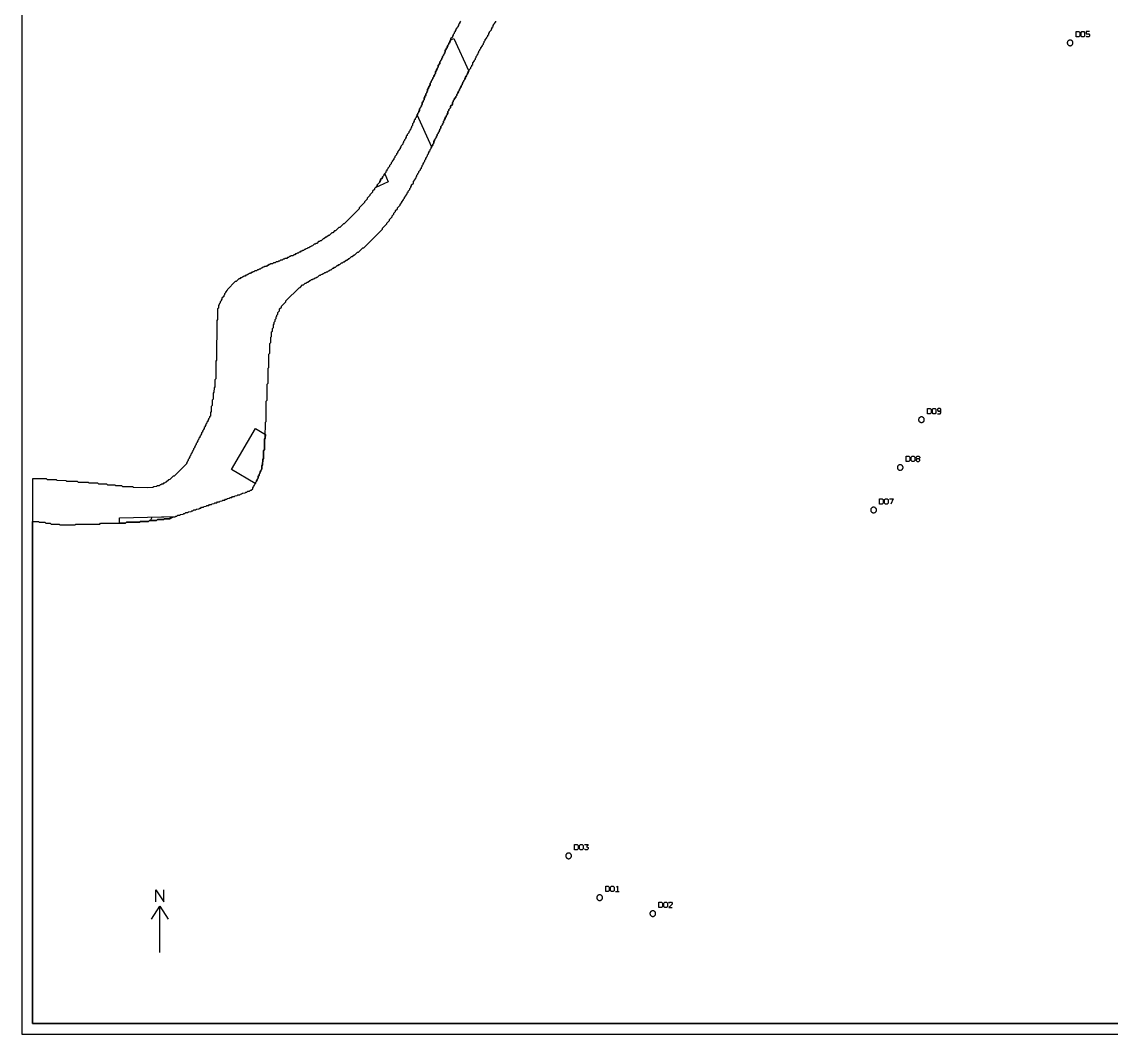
# Model space of a CAD drawing. Header units: millimetres. Extents: x 0 to 1219, y 0 to 1240.
# Drawn here: x 0 to 615, y 0 to 572 of the extents above; entities that cross this region are included whole.
import ezdxf

# ---------------------------------------------------------------- set-up
doc = ezdxf.new("R2010")
doc.units = ezdxf.units.MM
for name, color, linetype in [('CUT_DOWEL_3.2', 2, 'Continuous'), ('CUT_OUTER', 1, 'Continuous'), ('ENGRAVE_BLDG_BOX', 5, 'Continuous'), ('ENGRAVE_BLDG_FOOTPRINT', 8, 'Continuous'), ('ENGRAVE_NEXT', 3, 'Continuous'), ('ENGRAVE_NORTH', 2, 'Continuous'), ('ENGRAVE_TEXT', 2, 'Continuous'), ('SHEET_EDGE', 7, 'Continuous')]:
    doc.layers.add(name, color=color, linetype=linetype)

msp = doc.modelspace()

# ---------------------------------------------------------------- linework, layer by layer
at = {"layer": 'CUT_DOWEL_3.2'}
for points in [[(593.18, 559.69), (593.17, 559.9), (593.13, 560.1), (593.06, 560.3), (592.97, 560.49), (592.85, 560.66), (592.71, 560.82), (592.55, 560.96), (592.38, 561.07), (592.19, 561.17), (592, 561.23), (591.79, 561.27), (591.58, 561.29), (591.37, 561.27), (591.17, 561.23), (590.97, 561.17), (590.78, 561.07), (590.61, 560.96), (590.45, 560.82), (590.31, 560.66), (590.2, 560.49), (590.1, 560.3), (590.04, 560.1), (589.99, 559.9), (589.98, 559.69), (589.99, 559.48), (590.04, 559.27), (590.1, 559.08), (590.2, 558.89), (590.31, 558.71), (590.45, 558.56), (590.61, 558.42), (590.78, 558.3), (590.97, 558.21), (591.17, 558.14), (591.37, 558.1), (591.58, 558.09), (591.79, 558.1), (592, 558.14), (592.19, 558.21), (592.38, 558.3), (592.55, 558.42), (592.71, 558.56), (592.85, 558.71), (592.97, 558.89), (593.06, 559.08), (593.13, 559.27), (593.17, 559.48), (593.18, 559.69)], [(509.29, 346.95), (509.28, 347.16), (509.24, 347.37), (509.17, 347.57), (509.08, 347.75), (508.96, 347.93), (508.82, 348.08), (508.66, 348.22), (508.49, 348.34), (508.3, 348.43), (508.1, 348.5), (507.9, 348.54), (507.69, 348.55), (507.48, 348.54), (507.28, 348.5), (507.08, 348.43), (506.89, 348.34), (506.72, 348.22), (506.56, 348.08), (506.42, 347.93), (506.3, 347.75), (506.21, 347.57), (506.15, 347.37), (506.1, 347.16), (506.09, 346.95), (506.1, 346.74), (506.15, 346.54), (506.21, 346.34), (506.3, 346.15), (506.42, 345.98), (506.56, 345.82), (506.72, 345.68), (506.89, 345.57), (507.08, 345.47), (507.28, 345.41), (507.48, 345.37), (507.69, 345.35), (507.9, 345.37), (508.1, 345.41), (508.3, 345.47), (508.49, 345.57), (508.66, 345.68), (508.82, 345.82), (508.96, 345.98), (509.08, 346.15), (509.17, 346.34), (509.24, 346.54), (509.28, 346.74), (509.29, 346.95)], [(497.29, 319.95), (497.28, 320.16), (497.24, 320.37), (497.17, 320.57), (497.08, 320.75), (496.96, 320.93), (496.82, 321.08), (496.66, 321.22), (496.49, 321.34), (496.3, 321.43), (496.1, 321.5), (495.9, 321.54), (495.69, 321.55), (495.48, 321.54), (495.28, 321.5), (495.08, 321.43), (494.89, 321.34), (494.72, 321.22), (494.56, 321.08), (494.42, 320.93), (494.3, 320.75), (494.21, 320.57), (494.15, 320.37), (494.1, 320.16), (494.09, 319.95), (494.1, 319.74), (494.15, 319.54), (494.21, 319.34), (494.3, 319.15), (494.42, 318.98), (494.56, 318.82), (494.72, 318.68), (494.89, 318.57), (495.08, 318.47), (495.28, 318.41), (495.48, 318.37), (495.69, 318.35), (495.9, 318.37), (496.1, 318.41), (496.3, 318.47), (496.49, 318.57), (496.66, 318.68), (496.82, 318.82), (496.96, 318.98), (497.08, 319.15), (497.17, 319.34), (497.24, 319.54), (497.28, 319.74), (497.29, 319.95)], [(482.29, 295.95), (482.28, 296.16), (482.24, 296.37), (482.17, 296.57), (482.08, 296.75), (481.96, 296.93), (481.82, 297.08), (481.66, 297.22), (481.49, 297.34), (481.3, 297.43), (481.1, 297.5), (480.9, 297.54), (480.69, 297.55), (480.48, 297.54), (480.28, 297.5), (480.08, 297.43), (479.89, 297.34), (479.72, 297.22), (479.56, 297.08), (479.42, 296.93), (479.3, 296.75), (479.21, 296.57), (479.15, 296.37), (479.1, 296.16), (479.09, 295.95), (479.1, 295.74), (479.15, 295.54), (479.21, 295.34), (479.3, 295.15), (479.42, 294.98), (479.56, 294.82), (479.72, 294.68), (479.89, 294.57), (480.08, 294.47), (480.28, 294.41), (480.48, 294.37), (480.69, 294.35), (480.9, 294.37), (481.1, 294.41), (481.3, 294.47), (481.49, 294.57), (481.66, 294.68), (481.82, 294.82), (481.96, 294.98), (482.08, 295.15), (482.17, 295.34), (482.24, 295.54), (482.28, 295.74), (482.29, 295.95)], [(310.18, 100.7), (310.16, 100.9), (310.12, 101.11), (310.06, 101.31), (309.96, 101.5), (309.85, 101.67), (309.71, 101.83), (309.55, 101.97), (309.38, 102.08), (309.19, 102.17), (308.99, 102.24), (308.79, 102.28), (308.58, 102.3), (308.37, 102.28), (308.16, 102.24), (307.97, 102.17), (307.78, 102.08), (307.6, 101.97), (307.45, 101.83), (307.31, 101.67), (307.19, 101.5), (307.1, 101.31), (307.03, 101.11), (306.99, 100.9), (306.98, 100.7), (306.99, 100.49), (307.03, 100.28), (307.1, 100.08), (307.19, 99.9), (307.31, 99.72), (307.45, 99.56), (307.6, 99.43), (307.78, 99.31), (307.97, 99.22), (308.16, 99.15), (308.37, 99.11), (308.58, 99.1), (308.79, 99.11), (308.99, 99.15), (309.19, 99.22), (309.38, 99.31), (309.55, 99.43), (309.71, 99.56), (309.85, 99.72), (309.96, 99.9), (310.06, 100.08), (310.12, 100.28), (310.16, 100.49), (310.18, 100.7)], [(327.69, 77.1), (327.68, 77.31), (327.64, 77.51), (327.57, 77.71), (327.48, 77.9), (327.36, 78.07), (327.22, 78.23), (327.07, 78.37), (326.89, 78.49), (326.7, 78.58), (326.51, 78.65), (326.3, 78.69), (326.09, 78.7), (325.88, 78.69), (325.68, 78.65), (325.48, 78.58), (325.29, 78.49), (325.12, 78.37), (324.96, 78.23), (324.82, 78.07), (324.71, 77.9), (324.61, 77.71), (324.55, 77.51), (324.5, 77.31), (324.49, 77.1), (324.5, 76.89), (324.55, 76.69), (324.61, 76.49), (324.71, 76.3), (324.82, 76.13), (324.96, 75.97), (325.12, 75.83), (325.29, 75.71), (325.48, 75.62), (325.68, 75.55), (325.88, 75.51), (326.09, 75.5), (326.3, 75.51), (326.51, 75.55), (326.7, 75.62), (326.89, 75.71), (327.07, 75.83), (327.22, 75.97), (327.36, 76.13), (327.48, 76.3), (327.57, 76.49), (327.64, 76.69), (327.68, 76.89), (327.69, 77.1)], [(357.69, 68.1), (357.68, 68.31), (357.64, 68.51), (357.57, 68.71), (357.48, 68.9), (357.36, 69.07), (357.22, 69.23), (357.07, 69.37), (356.89, 69.49), (356.7, 69.58), (356.51, 69.65), (356.3, 69.69), (356.09, 69.7), (355.88, 69.69), (355.68, 69.65), (355.48, 69.58), (355.29, 69.49), (355.12, 69.37), (354.96, 69.23), (354.82, 69.07), (354.71, 68.9), (354.61, 68.71), (354.55, 68.51), (354.5, 68.31), (354.49, 68.1), (354.5, 67.89), (354.55, 67.69), (354.61, 67.49), (354.71, 67.3), (354.82, 67.13), (354.96, 66.97), (355.12, 66.83), (355.29, 66.71), (355.48, 66.62), (355.68, 66.55), (355.88, 66.51), (356.09, 66.5), (356.3, 66.51), (356.51, 66.55), (356.7, 66.62), (356.89, 66.71), (357.07, 66.83), (357.22, 66.97), (357.36, 67.13), (357.48, 67.3), (357.57, 67.49), (357.64, 67.69), (357.68, 67.89), (357.69, 68.1)]]:
    msp.add_lwpolyline(points, close=True, dxfattribs=at)
at = {"layer": 'CUT_OUTER'}
msp.add_lwpolyline([(247.48, 572), (247.47, 571.5), (246.98, 571), (246.97, 570.5), (246.48, 570), (246.47, 569.5), (245.98, 569), (245.97, 568.5), (244.99, 567.5), (244.98, 567), (244.49, 566.5), (244.48, 566), (243.98, 565.5), (243.98, 565), (243.48, 564.5), (243.48, 564), (242.98, 563.5), (242.97, 563), (241.99, 562), (241.97, 561), (241.5, 560.53), (241.48, 560), (240.98, 559.5), (240.98, 559), (240.49, 558.5), (240.48, 558), (239.99, 557.5), (239.98, 557), (239.49, 556.5), (239.48, 556), (238.99, 555.5), (238.97, 554.5), (238.5, 554.03), (238.48, 553.5), (237.98, 553), (237.98, 552.5), (237.49, 552), (237.48, 551.5), (236.99, 551), (236.98, 550.5), (236.49, 550), (236.48, 549.5), (235.99, 549), (235.97, 548), (234.99, 547), (234.97, 546), (234.5, 545.53), (234.48, 545), (233.99, 544.5), (233.98, 544), (233.49, 543.5), (233.47, 542.5), (233, 542.03), (232.98, 541.5), (232.49, 541), (232.48, 540.5), (231.99, 540), (231.98, 539.5), (231.49, 539), (231.48, 538.5), (230.99, 538), (230.98, 537.5), (230.49, 537), (230.48, 536), (230, 535.53), (229.98, 535), (229.49, 534.5), (229.48, 534), (228.99, 533.5), (228.98, 532.5), (228.5, 532.03), (228.48, 531.5), (227.99, 531), (227.98, 530), (227.5, 529.53), (227.48, 529), (226.99, 528.5), (226.98, 527.5), (226.5, 527.03), (226.48, 526.5), (225.99, 526), (225.97, 525), (225.5, 524.53), (225.48, 524), (224.99, 523.5), (224.98, 523), (224.49, 522.5), (224.47, 521.5), (224, 521.03), (223.98, 520.5), (223.49, 520), (223.48, 519.5), (222.99, 519), (222.98, 518.5), (222.49, 518), (222.48, 517.5), (221.99, 517), (221.98, 516.5), (221.49, 516), (221.48, 515.5), (220.99, 515), (220.98, 514.5), (220.49, 514), (220.47, 513), (220, 512.53), (219.98, 512), (219.48, 511.5), (219.48, 511), (218.98, 510.5), (218.97, 510), (218.48, 509.5), (218.47, 509), (217.49, 508), (217.48, 507.5), (216.99, 507), (216.98, 506.5), (216.49, 506), (216.48, 505.5), (215.98, 505), (215.98, 504.5), (215.48, 504), (215.47, 503.5), (214.98, 503), (214.97, 502.5), (214, 501.52), (213.98, 501), (213.48, 500.5), (213.47, 500), (212.49, 499), (212.48, 498.5), (211.98, 498), (211.97, 497.5), (211.48, 497), (211.47, 496.5), (210.48, 495.5), (210.47, 495), (209.98, 494.5), (209.97, 494), (208.98, 493), (208.97, 492.5), (208.48, 492), (208.47, 491.5), (207.5, 490.52), (207.47, 490), (206.48, 489), (206.47, 488.5), (205.98, 488), (205.97, 487.5), (205.48, 487), (205.47, 486.5), (204.5, 485.53), (204.47, 485), (203.48, 484), (203.47, 483.5), (202.48, 482.5), (202.47, 482), (201.98, 481.5), (201.97, 481), (200.5, 479.52), (200.47, 479), (198.98, 477.5), (198.97, 477), (197.98, 476), (197.97, 475.5), (196.48, 474), (196.47, 473.5), (194.98, 472), (194.97, 471.5), (193.48, 470), (193.47, 469.5), (190.48, 466.5), (190.47, 466), (182, 457.53), (181.5, 457.52), (179.5, 455.53), (178.98, 455.5), (177, 453.53), (176.5, 453.52), (175.5, 452.53), (175, 452.52), (173.5, 451.03), (173, 451.02), (172, 450.03), (171.5, 450.02), (170.5, 449.03), (169.98, 449), (169, 448.03), (168.5, 448.02), (168, 447.53), (167.5, 447.52), (166.5, 446.53), (166, 446.52), (165.5, 446.03), (165, 446.02), (164, 445.03), (163.5, 445.02), (163, 444.53), (162.5, 444.52), (162, 444.03), (161.5, 444.02), (161, 443.53), (160.5, 443.52), (160, 443.03), (159.5, 443.02), (159, 442.53), (158.5, 442.52), (158, 442.03), (157.5, 442.02), (157, 441.53), (156.5, 441.52), (156, 441.03), (155.5, 441.02), (155, 440.53), (154.5, 440.52), (154, 440.03), (153.5, 440.02), (153, 439.53), (152, 439.51), (151.5, 439.02), (151, 439.02), (150.5, 438.53), (149.97, 438.5), (149.5, 438.03), (148.5, 438.01), (148, 437.53), (147.47, 437.5), (147, 437.03), (146, 437.01), (145.5, 436.53), (144.97, 436.5), (144.5, 436.03), (143.5, 436.02), (143, 435.53), (142, 435.51), (141.5, 435.03), (140.5, 435.01), (140, 434.52), (139.5, 434.52), (139, 434.03), (138.47, 434), (138, 433.53), (137, 433.52), (136.5, 433.03), (136, 433.02), (135.5, 432.53), (135, 432.52), (134.5, 432.03), (134, 432.02), (133.5, 431.53), (132.97, 431.5), (132.5, 431.03), (131.5, 431.02), (131, 430.53), (130.5, 430.52), (130, 430.03), (129.5, 430.02), (129, 429.53), (128.5, 429.52), (128, 429.03), (127.5, 429.02), (127, 428.53), (126.5, 428.52), (126, 428.03), (125.5, 428.02), (125, 427.53), (124.5, 427.52), (124, 427.03), (123.5, 427.02), (123, 426.53), (122.5, 426.52), (121, 425.03), (120.48, 425), (116, 420.53), (115.97, 420), (114.98, 419), (114.97, 418.5), (114.48, 418), (114.47, 417.5), (113.98, 417), (113.96, 416.5), (112.98, 415.5), (112.97, 415), (112.48, 414.5), (112.47, 414), (111.98, 413.5), (111.97, 413), (111.48, 412.5), (111.47, 412), (110.98, 411.5), (110.96, 410), (110.48, 409.5), (110.45, 403.5), (109.98, 403), (109.96, 381), (109.94, 380.5), (109.47, 380), (109.43, 370), (108.97, 369.5), (108.93, 365.5), (108.47, 365), (108.43, 362.5), (107.97, 362), (107.92, 358.5), (107.46, 358), (107.42, 355), (106.96, 354.5), (106.91, 351.5), (106.46, 351), (106.4, 349), (105.94, 348.5), (105.91, 348), (105.45, 347.5), (105.42, 347), (104.95, 346.5), (104.92, 346), (104.45, 345.5), (104.42, 345), (103.95, 344.5), (103.92, 344), (103.45, 343.5), (103.42, 343), (102.95, 342.5), (102.92, 342), (102.45, 341.5), (102.42, 341), (101.95, 340.5), (101.92, 340), (101.45, 339.5), (101.42, 339), (100.95, 338.5), (100.92, 338), (100.45, 337.5), (100.42, 337), (99.95, 336.5), (99.92, 336), (99.45, 335.5), (99.42, 335), (98.95, 334.5), (98.92, 334), (98.45, 333.5), (98.42, 333), (97.95, 332.5), (97.92, 332), (97.45, 331.5), (97.41, 331), (96.95, 330.5), (96.91, 330), (96.44, 329.5), (96.41, 329), (95.94, 328.5), (95.91, 328), (95.44, 327.5), (95.4, 327), (94.94, 326.5), (94.9, 326), (94.44, 325.5), (94.4, 325), (93.93, 324.5), (93.89, 324), (93.43, 323.5), (93.38, 323), (92.92, 322.5), (92.86, 322), (86, 315.13), (85.5, 315.08), (85.4, 315), (83.5, 313.14), (83, 313.08), (82.89, 313), (81.5, 311.65), (81, 311.59), (80.5, 311.14), (80, 311.09), (79.5, 310.64), (79, 310.59), (78.5, 310.14), (78, 310.09), (77.5, 309.65), (76.5, 309.58), (76, 309.15), (74.5, 309.07), (74, 308.65), (71, 308.57), (63, 308.6), (62.5, 309.05), (57, 309.09), (56.5, 309.54), (53, 309.58), (52.5, 310.04), (48.5, 310.07), (48, 310.53), (43.5, 310.56), (43, 311.03), (38, 311.06), (37.5, 311.53), (32, 311.56), (31.5, 312.03), (25.5, 312.06), (25, 312.53), (20, 312.56), (19.5, 313.03), (14.5, 313.06), (14, 313.53), (6, 313.54), (6, 6), (6, 6), (997.05, 6)], dxfattribs=at)
at = {"layer": 'ENGRAVE_BLDG_BOX'}
for points in [[(223.04, 519.06), (223.48, 519.5), (223.49, 520), (223.98, 520.5), (224, 521.03), (224.47, 521.5), (224.49, 522.5), (224.98, 523), (224.99, 523.5), (225.48, 524), (225.5, 524.53), (225.97, 525), (225.99, 526), (226.48, 526.5), (226.5, 527.03), (226.98, 527.5), (226.99, 528.5), (227.48, 529), (227.5, 529.53), (227.98, 530), (227.99, 531), (228.48, 531.5), (228.5, 532.03), (228.98, 532.5), (228.99, 533.5), (229.48, 534), (229.49, 534.5), (229.98, 535), (230, 535.53), (230.48, 536), (230.49, 537), (230.98, 537.5), (230.99, 538), (231.48, 538.5), (231.49, 539), (231.98, 539.5), (231.99, 540), (232.48, 540.5), (232.49, 541), (232.98, 541.5), (233, 542.03), (233.47, 542.5), (233.49, 543.5), (233.98, 544), (233.99, 544.5), (234.48, 545), (234.5, 545.53), (234.97, 546), (234.99, 547), (235.97, 548), (235.99, 549), (236.48, 549.5), (236.49, 550), (236.98, 550.5), (236.99, 551), (237.48, 551.5), (237.49, 552), (237.98, 552.5), (237.98, 553), (238.48, 553.5), (238.5, 554.03), (238.97, 554.5), (238.99, 555.5), (239.48, 556), (239.49, 556.5), (239.98, 557), (239.99, 557.5), (240.48, 558), (240.49, 558.5), (240.98, 559), (240.98, 559.5), (241.48, 560), (241.5, 560.53), (241.97, 561), (241.98, 561.34), (243.86, 562.2), (252.24, 543.76), (251.98, 543.5), (251.97, 543), (251.48, 542.5), (251.47, 542), (250.98, 541.5), (250.97, 541), (250.48, 540.5), (250.47, 540), (249.98, 539.5), (249.97, 539), (249.48, 538.5), (249.47, 538), (248.98, 537.5), (248.97, 537), (248.48, 536.5), (248.47, 536), (247.98, 535.5), (247.97, 535), (247.48, 534.5), (247.47, 534), (246.98, 533.5), (246.97, 533), (246.48, 532.5), (246.47, 532), (245.98, 531.5), (245.97, 531), (245.48, 530.5), (245.47, 530), (244.98, 529.5), (244.97, 529), (243.99, 528), (243.98, 527.5), (243.5, 527.03), (243.48, 526.5), (242.99, 526), (242.97, 525), (241.99, 524), (241.97, 523), (241, 522.02), (240.98, 521.5), (240.49, 521), (240.47, 520), (240, 519.53), (239.97, 519), (239.48, 518.5), (239.48, 518), (238.98, 517.5), (238.98, 517), (238.49, 516.5), (238.48, 516), (237.99, 515.5), (237.97, 514.5), (237.48, 514), (237.47, 513.5), (236.49, 512.5), (236.47, 511.5), (236, 511.03), (235.98, 510.5), (235.48, 510), (235.48, 509.5), (234.98, 509), (234.98, 508.5), (234.48, 508), (234.48, 507.5), (233.99, 507), (233.98, 506.5), (233.49, 506), (233.48, 505.5), (232.99, 505), (232.98, 504.5), (232.49, 504), (232.47, 503), (231.98, 502.5), (231.97, 502), (231.48, 501.5), (231.47, 501), (231.32, 500.84), (223.04, 519.06)], [(206.83, 481.29), (199.38, 477.9), (200.47, 479), (200.5, 479.52), (201.97, 481), (201.98, 481.5), (202.47, 482), (202.48, 482.5), (203.47, 483.5), (203.48, 484), (204.47, 485), (204.5, 485.53), (204.78, 485.8), (206.83, 481.29)], [(118.33, 318.76), (131.9, 341.9), (137.44, 338.65), (137.43, 336.5), (136.97, 336), (136.92, 330), (136.46, 329.5), (136.41, 325), (135.96, 324.5), (135.89, 321.5), (135.45, 321), (135.38, 319), (135, 318.62), (134.9, 318), (134.44, 317.5), (134.39, 316.5), (134, 316.12), (133.9, 315.5), (133.44, 315), (133.38, 314), (132.93, 313.5), (132.88, 313), (132.43, 312.5), (132.38, 312), (131.92, 311.5), (131.87, 311), (131.77, 310.88), (118.33, 318.76)], [(55.18, 291.62), (86.66, 292.21), (86.5, 292.04), (85, 292.02), (84.5, 291.54), (83.95, 291.5), (83.5, 291.05), (80.5, 291.02), (80, 290.54), (76.5, 290.52), (76, 290.04), (72, 290.02), (71.5, 289.54), (67, 289.52), (66.5, 289.04), (59, 289.02), (58.5, 288.54), (55.23, 288.53), (55.18, 291.62)], [(34.92, 6), (61.05, 6), (61.05, 6), (34.92, 6), (34.92, 6)], [(66.32, 6), (91.54, 6), (91.54, 6), (66.32, 6), (66.32, 6)], [(148.05, 6), (200.78, 6), (200.78, 6), (148.05, 6), (148.05, 6)], [(401.26, 6), (380.11, 6), (380.11, 6), (401.26, 6), (401.26, 6)], [(474.5, 6), (442.27, 6), (442.27, 6), (474.5, 6), (474.5, 6)], [(484.93, 6), (511.73, 6), (511.73, 6), (484.93, 6), (484.93, 6)], [(518.79, 6), (527.36, 6), (527.36, 6), (518.79, 6), (518.79, 6)]]:
    msp.add_lwpolyline(points, close=True, dxfattribs=at)
at = {"layer": 'ENGRAVE_BLDG_FOOTPRINT'}
for points in [[(243.86, 562.2), (252.24, 543.76), (251.98, 543.5), (251.97, 543), (251.48, 542.5), (251.47, 542), (250.98, 541.5), (250.97, 541), (250.48, 540.5), (250.47, 540), (249.98, 539.5), (249.97, 539), (249.48, 538.5), (249.47, 538), (248.98, 537.5), (248.97, 537), (248.48, 536.5), (248.47, 536), (247.98, 535.5), (247.97, 535), (247.48, 534.5), (247.47, 534), (246.98, 533.5), (246.97, 533), (246.48, 532.5), (246.47, 532), (245.98, 531.5), (245.97, 531), (245.48, 530.5), (245.47, 530), (244.98, 529.5), (244.97, 529), (243.99, 528), (243.98, 527.5), (243.5, 527.03), (243.48, 526.5), (242.99, 526), (242.97, 525), (241.99, 524), (241.97, 523), (241, 522.02), (240.98, 521.5), (240.49, 521), (240.47, 520), (240, 519.53), (239.97, 519), (239.48, 518.5), (239.48, 518), (238.98, 517.5), (238.98, 517), (238.49, 516.5), (238.48, 516), (237.99, 515.5), (237.97, 514.5), (237.48, 514), (237.47, 513.5), (236.49, 512.5), (236.47, 511.5), (236, 511.03), (235.98, 510.5), (235.48, 510), (235.48, 509.5), (234.98, 509), (234.98, 508.5), (234.48, 508), (234.48, 507.5), (233.99, 507), (233.98, 506.5), (233.49, 506), (233.48, 505.5), (232.99, 505), (232.98, 504.5), (232.49, 504), (232.47, 503), (231.98, 502.5), (231.97, 502), (231.48, 501.5), (231.47, 501), (231.32, 500.84), (223.04, 519.06), (223.48, 519.5), (223.49, 520), (223.98, 520.5), (224, 521.03), (224.47, 521.5), (224.49, 522.5), (224.98, 523), (224.99, 523.5), (225.48, 524), (225.5, 524.53), (225.97, 525), (225.99, 526), (226.48, 526.5), (226.5, 527.03), (226.98, 527.5), (226.99, 528.5), (227.48, 529), (227.5, 529.53), (227.98, 530), (227.99, 531), (228.48, 531.5), (228.5, 532.03), (228.98, 532.5), (228.99, 533.5), (229.48, 534), (229.49, 534.5), (229.98, 535), (230, 535.53), (230.48, 536), (230.49, 537), (230.98, 537.5), (230.99, 538), (231.48, 538.5), (231.49, 539), (231.98, 539.5), (231.99, 540), (232.48, 540.5), (232.49, 541), (232.98, 541.5), (233, 542.03), (233.47, 542.5), (233.49, 543.5), (233.98, 544), (233.99, 544.5), (234.48, 545), (234.5, 545.53), (234.97, 546), (234.99, 547), (235.97, 548), (235.99, 549), (236.48, 549.5), (236.49, 550), (236.98, 550.5), (236.99, 551), (237.48, 551.5), (237.49, 552), (237.98, 552.5), (237.98, 553), (238.48, 553.5), (238.5, 554.03), (238.97, 554.5), (238.99, 555.5), (239.48, 556), (239.49, 556.5), (239.98, 557), (239.99, 557.5), (240.48, 558), (240.49, 558.5), (240.98, 559), (240.98, 559.5), (241.48, 560), (241.5, 560.53), (241.97, 561), (241.98, 561.34), (243.86, 562.2)], [(206.83, 481.29), (199.38, 477.9), (200.47, 479), (200.5, 479.52), (201.97, 481), (201.98, 481.5), (202.47, 482), (202.48, 482.5), (203.47, 483.5), (203.48, 484), (204.47, 485), (204.5, 485.53), (204.78, 485.8), (206.83, 481.29)], [(118.33, 318.76), (131.9, 341.9), (137.44, 338.65), (137.43, 336.5), (136.97, 336), (136.92, 330), (136.46, 329.5), (136.41, 325), (135.96, 324.5), (135.89, 321.5), (135.45, 321), (135.38, 319), (135, 318.62), (134.9, 318), (134.44, 317.5), (134.39, 316.5), (134, 316.12), (133.9, 315.5), (133.44, 315), (133.38, 314), (132.93, 313.5), (132.88, 313), (132.43, 312.5), (132.38, 312), (131.92, 311.5), (131.87, 311), (131.77, 310.88), (118.33, 318.76)], [(86.66, 292.21), (86.5, 292.04), (85, 292.02), (84.5, 291.54), (83.95, 291.5), (83.5, 291.05), (80.5, 291.02), (80, 290.54), (76.5, 290.52), (76, 290.04), (72.72, 290.02), (73.55, 291.96), (86.66, 292.21)], [(61.05, 6), (34.92, 6), (34.92, 6), (61.05, 6), (61.05, 6)], [(91.54, 6), (66.32, 6), (66.32, 6), (91.54, 6), (91.54, 6)], [(200.78, 6), (148.05, 6), (148.05, 6), (200.78, 6), (200.78, 6)], [(380.11, 6), (401.26, 6), (401.26, 6), (380.11, 6), (380.11, 6)], [(442.27, 6), (474.5, 6), (474.5, 6), (442.27, 6), (442.27, 6)], [(511.73, 6), (484.93, 6), (484.93, 6), (511.73, 6), (511.73, 6)], [(527.36, 6), (518.79, 6), (518.79, 6), (527.36, 6), (527.36, 6)]]:
    msp.add_lwpolyline(points, close=True, dxfattribs=at)
at = {"layer": 'ENGRAVE_NEXT'}
msp.add_lwpolyline([(974.52, 6), (6, 6), (6, 289.53), (9.5, 289.52), (10, 289.04), (13, 289.02), (13.5, 288.54), (16, 288.52), (16.5, 288.05), (21, 288.02), (21.5, 287.55), (29.5, 287.53), (30, 287.55), (30.5, 288.02), (44, 288.04), (44.5, 288.52), (58.5, 288.54), (59, 289.02), (66.5, 289.04), (67, 289.52), (71.5, 289.54), (72, 290.02), (76, 290.04), (76.5, 290.52), (80, 290.54), (80.5, 291.02), (83.5, 291.05), (83.95, 291.5), (84.5, 291.54), (85, 292.02), (86.5, 292.04), (86.96, 292.5), (87.5, 292.54), (88, 293.02), (89, 293.04), (89.5, 293.52), (91, 293.54), (91.46, 294), (92, 294.04), (92.5, 294.52), (93.5, 294.54), (94, 295.02), (95.5, 295.05), (95.96, 295.5), (96.5, 295.54), (97, 296.02), (98, 296.04), (98.5, 296.52), (100, 296.55), (100.45, 297), (101, 297.04), (101.5, 297.53), (102.5, 297.55), (103, 298.03), (104, 298.05), (104.5, 298.53), (105.5, 298.55), (106, 299.03), (107, 299.05), (107.5, 299.53), (108.5, 299.56), (109, 300.03), (110, 300.06), (110.5, 300.53), (111.5, 300.56), (112, 301.03), (113, 301.06), (113.5, 301.54), (114.5, 301.57), (114.93, 302), (115.5, 302.06), (116, 302.54), (117, 302.57), (117.5, 303.04), (118.5, 303.08), (119, 303.54), (120, 303.58), (120.5, 304.05), (121.5, 304.09), (122, 304.55), (123, 304.6), (123.4, 305), (124, 305.09), (124.5, 305.55), (126, 305.63), (126.37, 306), (126.5, 306.08), (127, 306.13), (127.5, 306.58), (128.5, 306.67), (129, 307.12), (129.5, 307.21), (130.3, 308), (130.39, 308.5), (130.84, 309), (130.91, 309.5), (131.36, 310), (131.42, 310.5), (131.87, 311), (131.92, 311.5), (132.38, 312), (132.43, 312.5), (132.88, 313), (132.93, 313.5), (133.38, 314), (133.44, 315), (133.9, 315.5), (134, 316.12), (134.39, 316.5), (134.44, 317.5), (134.9, 318), (135, 318.62), (135.38, 319), (135.45, 321), (135.89, 321.5), (135.96, 324.5), (136.41, 325), (136.46, 329.5), (136.92, 330), (136.97, 336), (137.43, 336.5), (137.47, 345.5), (137.94, 346), (137.95, 346.5), (137.97, 357.5), (138.44, 358), (138.48, 367), (138.95, 367.5), (138.98, 376), (139.45, 376.5), (139.48, 384), (139.95, 384.5), (139.98, 390), (140.45, 390.5), (140.48, 393.5), (140.95, 394), (140.98, 396.5), (141.46, 397), (141.48, 398.5), (141.96, 399), (141.98, 400.5), (142.46, 401), (142.48, 402), (142.96, 402.5), (142.98, 403.5), (143.46, 404), (143.48, 405), (143.97, 405.5), (144, 406.04), (144.46, 406.5), (144.48, 407.5), (145.46, 408.5), (145.48, 409.5), (146.47, 410.5), (146.5, 411.03), (148.96, 413.5), (149, 414.03), (156.48, 421.5), (157, 421.53), (158.5, 423.02), (159, 423.03), (160, 424.02), (160.5, 424.03), (161, 424.52), (161.5, 424.53), (162.5, 425.52), (163, 425.53), (163.5, 426.02), (164, 426.03), (164.5, 426.52), (165, 426.53), (165.5, 427.02), (166, 427.03), (166.5, 427.52), (167, 427.53), (168, 428.52), (168.5, 428.53), (169, 429.02), (169.5, 429.03), (170, 429.52), (170.5, 429.53), (171, 430.02), (171.5, 430.03), (172, 430.52), (172.5, 430.53), (173, 431.02), (173.5, 431.03), (174, 431.52), (174.5, 431.53), (175.5, 432.52), (176, 432.53), (176.5, 433.02), (177, 433.03), (178, 434.02), (178.5, 434.03), (179, 434.52), (179.5, 434.53), (180.5, 435.52), (181, 435.53), (181.5, 436.02), (182, 436.03), (183, 437.02), (183.5, 437.03), (184.5, 438.02), (185, 438.03), (186, 439.02), (186.5, 439.03), (187.5, 440.02), (188, 440.03), (189.5, 441.52), (190, 441.54), (192.48, 444), (193, 444.03), (203.47, 454.5), (203.5, 455.03), (205.97, 457.5), (205.98, 458), (207.47, 459.5), (207.5, 460.03), (208.97, 461.5), (208.98, 462), (209.97, 463), (209.98, 463.5), (210.97, 464.5), (210.98, 465), (211.97, 466), (211.98, 466.5), (213.47, 468), (213.48, 468.5), (214.47, 469.5), (214.5, 470.03), (215.47, 471), (215.48, 471.5), (215.97, 472), (215.98, 472.5), (216.97, 473.5), (216.98, 474), (217.47, 474.5), (217.48, 475), (217.97, 475.5), (217.98, 476), (218.97, 477), (218.98, 477.5), (219.47, 478), (219.48, 478.5), (219.97, 479), (219.98, 479.5), (220.97, 480.5), (220.99, 481.5), (221.97, 482.5), (221.98, 483), (222.47, 483.5), (222.48, 484), (222.97, 484.5), (222.98, 485), (223.47, 485.5), (223.48, 486), (223.98, 486.5), (223.98, 487), (224.97, 488), (224.98, 488.5), (225.47, 489), (225.48, 489.5), (225.97, 490), (225.98, 490.5), (226.47, 491), (226.48, 491.5), (226.97, 492), (226.98, 492.5), (227.47, 493), (227.48, 493.5), (227.97, 494), (227.98, 494.5), (228.47, 495), (228.48, 495.5), (228.97, 496), (228.98, 496.5), (229.47, 497), (229.48, 497.5), (229.98, 498), (229.98, 498.5), (230.47, 499), (230.48, 499.5), (230.97, 500), (230.98, 500.5), (231.47, 501), (231.48, 501.5), (231.97, 502), (231.98, 502.5), (232.47, 503), (232.49, 504), (232.98, 504.5), (232.99, 505), (233.48, 505.5), (233.49, 506), (233.98, 506.5), (233.99, 507), (234.48, 507.5), (234.48, 508), (234.98, 508.5), (234.98, 509), (235.48, 509.5), (235.48, 510), (235.98, 510.5), (236, 511.03), (236.47, 511.5), (236.49, 512.5), (237.47, 513.5), (237.48, 514), (237.97, 514.5), (237.99, 515.5), (238.48, 516), (238.49, 516.5), (238.98, 517), (238.98, 517.5), (239.48, 518), (239.48, 518.5), (239.97, 519), (240, 519.53), (240.47, 520), (240.49, 521), (240.98, 521.5), (241, 522.02), (241.97, 523), (241.99, 524), (242.97, 525), (242.99, 526), (243.48, 526.5), (243.5, 527.03), (243.98, 527.5), (243.99, 528), (244.97, 529), (244.98, 529.5), (245.47, 530), (245.48, 530.5), (245.97, 531), (245.98, 531.5), (246.47, 532), (246.48, 532.5), (246.97, 533), (246.98, 533.5), (247.47, 534), (247.48, 534.5), (247.97, 535), (247.98, 535.5), (248.47, 536), (248.48, 536.5), (248.97, 537), (248.98, 537.5), (249.47, 538), (249.48, 538.5), (249.97, 539), (249.98, 539.5), (250.47, 540), (250.48, 540.5), (250.97, 541), (250.98, 541.5), (251.47, 542), (251.48, 542.5), (251.97, 543), (251.98, 543.5), (252.47, 544), (252.48, 544.5), (253.47, 545.5), (253.48, 546), (253.97, 546.5), (254, 547.03), (254.47, 547.5), (254.49, 548.5), (255.47, 549.5), (255.48, 550), (255.97, 550.5), (255.98, 551), (256.47, 551.5), (256.48, 552), (256.97, 552.5), (256.98, 553), (257.47, 553.5), (257.48, 554), (257.97, 554.5), (257.98, 555), (258.47, 555.5), (258.48, 556), (258.97, 556.5), (258.98, 557), (259.97, 558), (259.98, 558.5), (260.47, 559), (260.48, 559.5), (260.97, 560), (260.98, 560.5), (261.47, 561), (261.48, 561.5), (262.47, 562.5), (262.48, 563), (262.97, 563.5), (262.98, 564), (263.47, 564.5), (263.48, 565), (263.97, 565.5), (263.98, 566), (264.97, 567), (264.98, 567.5), (265.47, 568), (265.48, 568.5), (265.97, 569), (265.98, 569.5), (266.47, 570), (266.48, 570.5), (267.47, 571.5), (267.48, 572)], dxfattribs=at)
at = {"layer": 'ENGRAVE_NORTH'}
for points in [[(75.72, 74.82), (75.72, 81.58), (80.22, 74.82), (80.22, 81.58)], [(73.29, 64.94), (77.97, 72.22), (82.65, 64.94)], [(77.97, 46.22), (77.97, 72.22)]]:
    msp.add_lwpolyline(points, dxfattribs=at)
at = {"layer": 'ENGRAVE_TEXT'}
for points in [[(594.98, 563.09), (594.98, 566.09), (596.48, 566.09), (596.98, 565.59), (596.98, 563.59), (596.48, 563.09), (594.98, 563.09)], [(597.78, 563.59), (597.78, 565.59), (598.28, 566.09), (599.28, 566.09), (599.78, 565.59), (599.78, 563.59), (599.28, 563.09), (598.28, 563.09), (597.78, 563.59)], [(602.58, 566.09), (600.58, 566.09), (600.58, 564.84), (602.08, 564.84), (602.58, 564.34), (602.58, 563.59), (602.08, 563.09), (601.08, 563.09), (600.58, 563.59)], [(511.09, 350.35), (511.09, 353.35), (512.59, 353.35), (513.09, 352.85), (513.09, 350.85), (512.59, 350.35), (511.09, 350.35)], [(513.89, 350.85), (513.89, 352.85), (514.39, 353.35), (515.39, 353.35), (515.89, 352.85), (515.89, 350.85), (515.39, 350.35), (514.39, 350.35), (513.89, 350.85)], [(516.69, 350.35), (518.19, 350.35), (518.69, 350.85), (518.69, 352.85), (518.19, 353.35), (517.19, 353.35), (516.69, 352.85), (516.69, 352.35), (517.19, 351.85), (518.19, 351.85), (518.69, 352.35)], [(499.09, 323.35), (499.09, 326.35), (500.59, 326.35), (501.09, 325.85), (501.09, 323.85), (500.59, 323.35), (499.09, 323.35)], [(501.89, 323.85), (501.89, 325.85), (502.39, 326.35), (503.39, 326.35), (503.89, 325.85), (503.89, 323.85), (503.39, 323.35), (502.39, 323.35), (501.89, 323.85)], [(505.19, 324.85), (504.69, 325.35), (504.69, 325.85), (505.19, 326.35), (506.19, 326.35), (506.69, 325.85), (506.69, 325.35), (506.19, 324.85), (505.19, 324.85), (504.69, 324.35), (504.69, 323.85), (505.19, 323.35), (506.19, 323.35), (506.69, 323.85), (506.69, 324.35), (506.19, 324.85)], [(484.09, 299.35), (484.09, 302.35), (485.59, 302.35), (486.09, 301.85), (486.09, 299.85), (485.59, 299.35), (484.09, 299.35)], [(486.89, 299.85), (486.89, 301.85), (487.39, 302.35), (488.39, 302.35), (488.89, 301.85), (488.89, 299.85), (488.39, 299.35), (487.39, 299.35), (486.89, 299.85)], [(489.69, 302.35), (491.69, 302.35), (490.44, 299.35)], [(311.98, 104.1), (311.98, 107.1), (313.48, 107.1), (313.98, 106.6), (313.98, 104.6), (313.48, 104.1), (311.98, 104.1)], [(314.78, 104.6), (314.78, 106.6), (315.28, 107.1), (316.28, 107.1), (316.78, 106.6), (316.78, 104.6), (316.28, 104.1), (315.28, 104.1), (314.78, 104.6)], [(317.58, 107.1), (319.58, 107.1), (318.58, 105.85), (319.58, 105.35), (319.58, 104.6), (319.08, 104.1), (318.08, 104.1), (317.58, 104.6)], [(329.49, 80.5), (329.49, 83.5), (330.99, 83.5), (331.49, 83), (331.49, 81), (330.99, 80.5), (329.49, 80.5)], [(332.29, 81), (332.29, 83), (332.79, 83.5), (333.79, 83.5), (334.29, 83), (334.29, 81), (333.79, 80.5), (332.79, 80.5), (332.29, 81)], [(335.09, 80.5), (337.09, 80.5)], [(335.59, 83), (336.09, 83.5), (336.09, 80.5)], [(359.49, 71.5), (359.49, 74.5), (360.99, 74.5), (361.49, 74), (361.49, 72), (360.99, 71.5), (359.49, 71.5)], [(362.29, 72), (362.29, 74), (362.79, 74.5), (363.79, 74.5), (364.29, 74), (364.29, 72), (363.79, 71.5), (362.79, 71.5), (362.29, 72)], [(365.09, 74), (365.59, 74.5), (366.59, 74.5), (367.09, 74), (367.09, 73.5), (365.09, 71.5), (367.09, 71.5)]]:
    msp.add_lwpolyline(points, dxfattribs=at)
at = {"layer": 'SHEET_EDGE'}
msp.add_lwpolyline([(0, 0), (1219.2, 0), (1219.2, 1219.2), (0, 1219.2)], close=True, dxfattribs=at)

doc.saveas('drawing.dxf')
